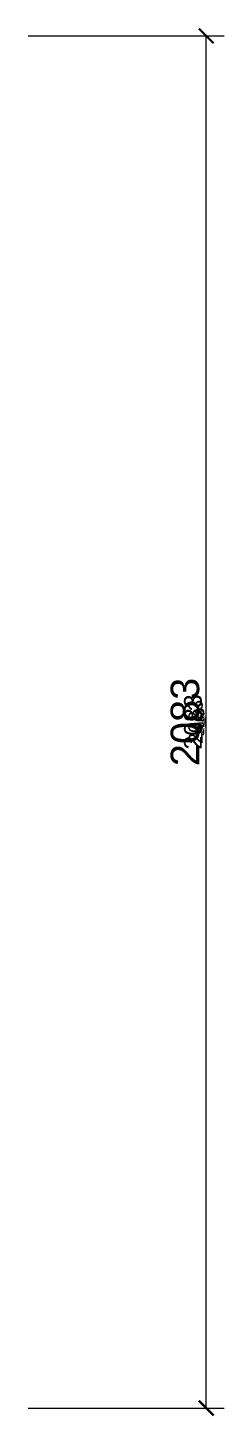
# Model space of a CAD drawing. Header units: millimetres. Extents: x -26398 to 135532, y -376633 to 43268.
# Drawn here: x 0 to 298, y -41422 to -39314 of the extents above; entities that cross this region are included whole.
import ezdxf

# ---------------------------------------------------------------- set-up
doc = ezdxf.new("R2010")
doc.units = ezdxf.units.MM
for name, color, linetype in [('0 @ 0.8', 7, 'Continuous'), ('0 @ 1', 7, 'Continuous'), ('0 @ 10', 7, 'Continuous'), ('0 @ 16', 7, 'Continuous'), ('0 @ 2', 7, 'Continuous'), ('0 @ 4', 7, 'Continuous'), ('0 @ 4.5', 7, 'Continuous'), ('0 @ 5', 7, 'Continuous'), ('0 @ 8', 7, 'Continuous')]:
    doc.layers.add(name, color=color, linetype=linetype)
doc.styles.get("Standard").update_dxf_attribs({"font": 'arial.ttf'})
doc.dimstyles.new('SCALE dimmatbang', dxfattribs={"dimscale": 70, "dimtxt": 2.7, "dimasz": 1.4, "dimexe": 1.7, "dimexo": 0.7, "dimtad": 1, "dimtoh": 1, "dimdec": 1, "dimtxsty": 'Standard', "dimblk": 'ARCHTICK', "dimcen": 2.5, "dimclrd": 1, "dimclre": 256, "dimadec": 0, "dimazin": 0, "dimtfac": 1, "dimtdec": 1, "dimtmove": 0, "dimatfit": 3, "dimfxl": 1, "dimarcsym": 0})

# ---------------------------------------------------------------- blocks, each defined once
blk = doc.blocks.new('_ArchTick')
at = {"color": 0, "linetype": 'ByBlock', "const_width": 0.15}
blk.add_lwpolyline([(-0.5, -0.5), (0.5, 0.5)], dxfattribs=at)
blk = doc.blocks.new('*D5863')
at = {"lineweight": -2, "transparency": 16777216}
for p, q in [((0.7, -39326.7), (272.3, -39326.7)), ((0.7, -41409.7), (272.3, -41409.7))]:
    blk.add_line(p, q, dxfattribs=at)
at = {"color": 1, "lineweight": -2, "transparency": 16777216}
blk.add_line((270.6, -41409.7), (270.6, -39326.7), dxfattribs=at)
at = {"layer": 'DEFPOINTS', "color": 0, "transparency": 16777216}
for p in [(0, -39326.7), (270.6, -39326.7), (0, -41409.7)]:
    blk.add_point(p, dxfattribs=at)
at = {"color": 1, "lineweight": -2, "transparency": 16777216, "xscale": 1.4, "yscale": 1.4, "zscale": 1.4}
for p, rotation in [((270.6, -39326.7), 90), ((270.6, -41409.7), 270)]:
    blk.add_blockref('_ArchTick', p, dxfattribs=dict(at, rotation=rotation))
at = {"color": 0, "transparency": 16777216, "insert": (268.6, -40368.2), "char_height": 2.7, "attachment_point": 5, "rotation": 90}
blk.add_mtext('2083', dxfattribs=at)
blk = doc.blocks.new('*D5864')
at = {"lineweight": -2, "transparency": 16777216}
for p, q in [((3.2, -39326.7), (278.3, -39326.7)), ((3.2, -41409.7), (278.3, -41409.7))]:
    blk.add_line(p, q, dxfattribs=at)
at = {"color": 1, "lineweight": -2, "transparency": 16777216}
blk.add_line((270.6, -41409.7), (270.6, -39326.7), dxfattribs=at)
at = {"layer": 'DEFPOINTS', "color": 0, "transparency": 16777216}
for p in [(0, -39326.7), (270.6, -39326.7), (0, -41409.7)]:
    blk.add_point(p, dxfattribs=at)
at = {"color": 1, "lineweight": -2, "transparency": 16777216, "xscale": 6.3, "yscale": 6.3, "zscale": 6.3}
for p, rotation in [((270.6, -39326.7), 90), ((270.6, -41409.7), 270)]:
    blk.add_blockref('_ArchTick', p, dxfattribs=dict(at, rotation=rotation))
at = {"color": 0, "transparency": 16777216, "insert": (261.6, -40368.2), "char_height": 12.15, "attachment_point": 5, "rotation": 90}
blk.add_mtext('2083', dxfattribs=at)
blk = doc.blocks.new('*D5865')
at = {"lineweight": -2, "transparency": 16777216}
for p, q in [((7, -39326.7), (287.6, -39326.7)), ((7, -41409.7), (287.6, -41409.7))]:
    blk.add_line(p, q, dxfattribs=at)
at = {"color": 1, "lineweight": -2, "transparency": 16777216}
blk.add_line((270.6, -41409.7), (270.6, -39326.7), dxfattribs=at)
at = {"layer": 'DEFPOINTS', "color": 0, "transparency": 16777216}
for p in [(0, -39326.7), (270.6, -39326.7), (0, -41409.7)]:
    blk.add_point(p, dxfattribs=at)
at = {"color": 1, "lineweight": -2, "transparency": 16777216, "xscale": 14, "yscale": 14, "zscale": 14}
for p, rotation in [((270.6, -39326.7), 90), ((270.6, -41409.7), 270)]:
    blk.add_blockref('_ArchTick', p, dxfattribs=dict(at, rotation=rotation))
at = {"color": 0, "transparency": 16777216, "insert": (250.6, -40368.2), "char_height": 27, "attachment_point": 5, "rotation": 90}
blk.add_mtext('2083', dxfattribs=at)
blk = doc.blocks.new('*D5866')
at = {"lineweight": -2, "transparency": 16777216}
for p, q in [((5.6, -39326.7), (284.2, -39326.7)), ((5.6, -41409.7), (284.2, -41409.7))]:
    blk.add_line(p, q, dxfattribs=at)
at = {"color": 1, "lineweight": -2, "transparency": 16777216}
blk.add_line((270.6, -41409.7), (270.6, -39326.7), dxfattribs=at)
at = {"layer": 'DEFPOINTS', "color": 0, "transparency": 16777216}
for p in [(0, -39326.7), (270.6, -39326.7), (0, -41409.7)]:
    blk.add_point(p, dxfattribs=at)
at = {"color": 1, "lineweight": -2, "transparency": 16777216, "xscale": 11.2, "yscale": 11.2, "zscale": 11.2}
for p, rotation in [((270.6, -39326.7), 90), ((270.6, -41409.7), 270)]:
    blk.add_blockref('_ArchTick', p, dxfattribs=dict(at, rotation=rotation))
at = {"color": 0, "transparency": 16777216, "insert": (254.6, -40368.2), "char_height": 21.6, "attachment_point": 5, "rotation": 90}
blk.add_mtext('2083', dxfattribs=at)
blk = doc.blocks.new('*D5867')
at = {"lineweight": -2, "transparency": 16777216}
for p, q in [((2.8, -39326.7), (277.4, -39326.7)), ((2.8, -41409.7), (277.4, -41409.7))]:
    blk.add_line(p, q, dxfattribs=at)
at = {"color": 1, "lineweight": -2, "transparency": 16777216}
blk.add_line((270.6, -41409.7), (270.6, -39326.7), dxfattribs=at)
at = {"layer": 'DEFPOINTS', "color": 0, "transparency": 16777216}
for p in [(0, -39326.7), (270.6, -39326.7), (0, -41409.7)]:
    blk.add_point(p, dxfattribs=at)
at = {"color": 1, "lineweight": -2, "transparency": 16777216, "xscale": 5.6, "yscale": 5.6, "zscale": 5.6}
for p, rotation in [((270.6, -39326.7), 90), ((270.6, -41409.7), 270)]:
    blk.add_blockref('_ArchTick', p, dxfattribs=dict(at, rotation=rotation))
at = {"color": 0, "transparency": 16777216, "insert": (262.6, -40368.2), "char_height": 10.8, "attachment_point": 5, "rotation": 90}
blk.add_mtext('2083', dxfattribs=at)
blk = doc.blocks.new('*D5868')
at = {"lineweight": -2, "transparency": 16777216}
for p, q in [((1.4, -39326.7), (274, -39326.7)), ((1.4, -41409.7), (274, -41409.7))]:
    blk.add_line(p, q, dxfattribs=at)
at = {"color": 1, "lineweight": -2, "transparency": 16777216}
blk.add_line((270.6, -41409.7), (270.6, -39326.7), dxfattribs=at)
at = {"layer": 'DEFPOINTS', "color": 0, "transparency": 16777216}
for p in [(0, -39326.7), (270.6, -39326.7), (0, -41409.7)]:
    blk.add_point(p, dxfattribs=at)
at = {"color": 1, "lineweight": -2, "transparency": 16777216, "xscale": 2.8, "yscale": 2.8, "zscale": 2.8}
for p, rotation in [((270.6, -39326.7), 90), ((270.6, -41409.7), 270)]:
    blk.add_blockref('_ArchTick', p, dxfattribs=dict(at, rotation=rotation))
at = {"color": 0, "transparency": 16777216, "insert": (266.6, -40368.2), "char_height": 5.4, "attachment_point": 5, "rotation": 90}
blk.add_mtext('2083', dxfattribs=at)
blk = doc.blocks.new('*D5869')
at = {"lineweight": -2, "transparency": 16777216}
for p, q in [((3.5, -39326.7), (279.1, -39326.7)), ((3.5, -41409.7), (279.1, -41409.7))]:
    blk.add_line(p, q, dxfattribs=at)
at = {"color": 1, "lineweight": -2, "transparency": 16777216}
blk.add_line((270.6, -41409.7), (270.6, -39326.7), dxfattribs=at)
at = {"layer": 'DEFPOINTS', "color": 0, "transparency": 16777216}
for p in [(0, -39326.7), (270.6, -39326.7), (0, -41409.7)]:
    blk.add_point(p, dxfattribs=at)
at = {"color": 1, "lineweight": -2, "transparency": 16777216, "xscale": 7, "yscale": 7, "zscale": 7}
for p, rotation in [((270.6, -39326.7), 90), ((270.6, -41409.7), 270)]:
    blk.add_blockref('_ArchTick', p, dxfattribs=dict(at, rotation=rotation))
at = {"color": 0, "transparency": 16777216, "insert": (260.6, -40368.2), "char_height": 13.5, "attachment_point": 5, "rotation": 90}
blk.add_mtext('2083', dxfattribs=at)
blk = doc.blocks.new('*D5870')
at = {"lineweight": -2, "transparency": 16777216}
for p, q in [((11.2, -39326.7), (297.8, -39326.7)), ((11.2, -41409.7), (297.8, -41409.7))]:
    blk.add_line(p, q, dxfattribs=at)
at = {"color": 1, "lineweight": -2, "transparency": 16777216}
blk.add_line((270.6, -41409.7), (270.6, -39326.7), dxfattribs=at)
at = {"layer": 'DEFPOINTS', "color": 0, "transparency": 16777216}
for p in [(0, -39326.7), (270.6, -39326.7), (0, -41409.7)]:
    blk.add_point(p, dxfattribs=at)
at = {"color": 1, "lineweight": -2, "transparency": 16777216, "xscale": 22.4, "yscale": 22.4, "zscale": 22.4}
for p, rotation in [((270.6, -39326.7), 90), ((270.6, -41409.7), 270)]:
    blk.add_blockref('_ArchTick', p, dxfattribs=dict(at, rotation=rotation))
at = {"color": 0, "transparency": 16777216, "insert": (238.6, -40368.2), "char_height": 43.2, "attachment_point": 5, "rotation": 90}
blk.add_mtext('2083', dxfattribs=at)
blk = doc.blocks.new('*D5871')
at = {"lineweight": -2, "transparency": 16777216}
for p, q in [((0.6, -39326.7), (272, -39326.7)), ((0.6, -41409.7), (272, -41409.7))]:
    blk.add_line(p, q, dxfattribs=at)
at = {"color": 1, "lineweight": -2, "transparency": 16777216}
blk.add_line((270.6, -41409.7), (270.6, -39326.7), dxfattribs=at)
at = {"layer": 'DEFPOINTS', "color": 0, "transparency": 16777216}
for p in [(0, -39326.7), (270.6, -39326.7), (0, -41409.7)]:
    blk.add_point(p, dxfattribs=at)
at = {"color": 1, "lineweight": -2, "transparency": 16777216, "xscale": 1.12, "yscale": 1.12, "zscale": 1.12}
for p, rotation in [((270.6, -39326.7), 90), ((270.6, -41409.7), 270)]:
    blk.add_blockref('_ArchTick', p, dxfattribs=dict(at, rotation=rotation))
at = {"color": 0, "transparency": 16777216, "insert": (269, -40368.2), "char_height": 2.16, "attachment_point": 5, "rotation": 90}
blk.add_mtext('2083', dxfattribs=at)
blk = doc.blocks.new('*U8881')
at = {"layer": '0 @ 0.8'}
dim = blk.add_linear_dim(base=(270.63, -39326.71), p1=(0, -41409.74), p2=(0, -39326.71), angle=90, dimstyle='SCALE dimmatbang', override={"dimscale": 0.8, "dimtix": 0, "dimtofl": 1, "dimtmove": 0, "dimatfit": 3}, dxfattribs=at)
dim.commit()
dim.dimension.update_dxf_attribs({"geometry": '*D5871', "text_midpoint": (269.03, -40368.22)})
at = {"layer": '0 @ 1'}
dim = blk.add_linear_dim(base=(270.63, -39326.71), p1=(0, -41409.74), p2=(0, -39326.71), angle=90, dimstyle='SCALE dimmatbang', override={"dimscale": 1, "dimtix": 0, "dimtofl": 1, "dimtmove": 0, "dimatfit": 3}, dxfattribs=at)
dim.commit()
dim.dimension.update_dxf_attribs({"geometry": '*D5863', "text_midpoint": (268.63, -40368.22)})
at = {"layer": '0 @ 10'}
dim = blk.add_linear_dim(base=(270.63, -39326.71), p1=(0, -41409.74), p2=(0, -39326.71), angle=90, dimstyle='SCALE dimmatbang', override={"dimscale": 10, "dimtix": 0, "dimtofl": 1, "dimtmove": 0, "dimatfit": 3}, dxfattribs=at)
dim.commit()
dim.dimension.update_dxf_attribs({"geometry": '*D5865', "text_midpoint": (250.59, -40368.22)})
at = {"layer": '0 @ 16'}
dim = blk.add_linear_dim(base=(270.63, -39326.71), p1=(0, -41409.74), p2=(0, -39326.71), angle=90, dimstyle='SCALE dimmatbang', override={"dimscale": 16, "dimtix": 0, "dimtofl": 1, "dimtmove": 0, "dimatfit": 3}, dxfattribs=at)
dim.commit()
dim.dimension.update_dxf_attribs({"geometry": '*D5870', "text_midpoint": (238.56, -40368.22)})
at = {"layer": '0 @ 2'}
dim = blk.add_linear_dim(base=(270.63, -39326.71), p1=(0, -41409.74), p2=(0, -39326.71), angle=90, dimstyle='SCALE dimmatbang', override={"dimscale": 2, "dimtix": 0, "dimtofl": 1, "dimtmove": 0, "dimatfit": 3}, dxfattribs=at)
dim.commit()
dim.dimension.update_dxf_attribs({"geometry": '*D5868', "text_midpoint": (266.62, -40368.22)})
at = {"layer": '0 @ 4'}
dim = blk.add_linear_dim(base=(270.63, -39326.71), p1=(0, -41409.74), p2=(0, -39326.71), angle=90, dimstyle='SCALE dimmatbang', override={"dimscale": 4, "dimtix": 0, "dimtofl": 1, "dimtmove": 0, "dimatfit": 3}, dxfattribs=at)
dim.commit()
dim.dimension.update_dxf_attribs({"geometry": '*D5867', "text_midpoint": (262.61, -40368.22)})
at = {"layer": '0 @ 4.5'}
dim = blk.add_linear_dim(base=(270.63, -39326.71), p1=(0, -41409.74), p2=(0, -39326.71), angle=90, dimstyle='SCALE dimmatbang', override={"dimscale": 4.5, "dimtix": 0, "dimtofl": 1, "dimtmove": 0, "dimatfit": 3}, dxfattribs=at)
dim.commit()
dim.dimension.update_dxf_attribs({"geometry": '*D5864', "text_midpoint": (261.61, -40368.22)})
at = {"layer": '0 @ 5'}
dim = blk.add_linear_dim(base=(270.63, -39326.71), p1=(0, -41409.74), p2=(0, -39326.71), angle=90, dimstyle='SCALE dimmatbang', override={"dimscale": 5, "dimtix": 0, "dimtofl": 1, "dimtmove": 0, "dimatfit": 3}, dxfattribs=at)
dim.commit()
dim.dimension.update_dxf_attribs({"geometry": '*D5869', "text_midpoint": (260.61, -40368.22)})
at = {"layer": '0 @ 8'}
dim = blk.add_linear_dim(base=(270.63, -39326.71), p1=(0, -41409.74), p2=(0, -39326.71), angle=90, dimstyle='SCALE dimmatbang', override={"dimscale": 8, "dimtix": 0, "dimtofl": 1, "dimtmove": 0, "dimatfit": 3}, dxfattribs=at)
dim.commit()
dim.dimension.update_dxf_attribs({"geometry": '*D5866', "text_midpoint": (254.6, -40368.22)})

msp = doc.modelspace()

# ---------------------------------------------------------------- block references
msp.add_blockref('*U8881', (0, 0))

doc.saveas('drawing.dxf')
